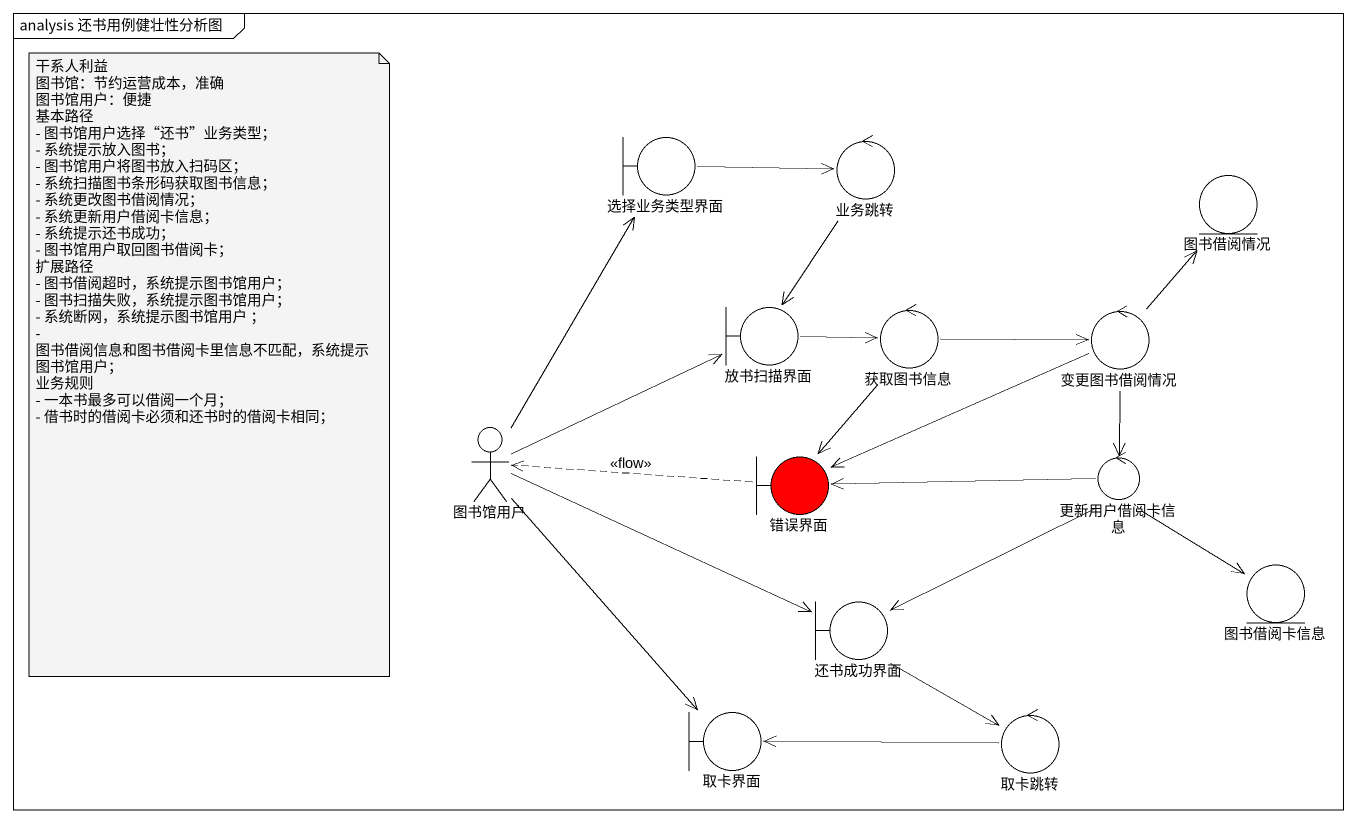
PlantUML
@startuml
mainframe analysis 还书用例健壮性分析图
boundary 选择业务类型界面
control 业务跳转
entity 图书借阅情况
boundary 放书扫描界面
control 获取图书信息
control 变更图书借阅情况
actor 图书馆用户
boundary 错误界面 #FF0000
control 更新用户借阅卡信息
boundary 还书成功界面
entity 图书借阅卡信息
boundary 取卡界面
control 取卡跳转
选择业务类型界面 -right-> 业务跳转
业务跳转 --> 放书扫描界面
放书扫描界面 -right-> 获取图书信息
获取图书信息 -right-> 变更图书借阅情况
获取图书信息 --> 错误界面
变更图书借阅情况 -up-> 图书借阅情况
变更图书借阅情况 -left-> 错误界面
变更图书借阅情况 --> 更新用户借阅卡信息
图书馆用户 -up-> 选择业务类型界面
图书馆用户 -right-> 放书扫描界面
图书馆用户 -right-> 还书成功界面
图书馆用户 --> 取卡界面
错误界面 .left.> 图书馆用户 : <<flow>>
更新用户借阅卡信息 -left-> 错误界面
更新用户借阅卡信息 -left-> 还书成功界面
更新用户借阅卡信息 --> 图书借阅卡信息
还书成功界面 --> 取卡跳转
取卡跳转 -left-> 取卡界面
note as N1
  干系人利益
  图书馆：节约运营成本，准确
  图书馆用户：便捷
  基本路径
  - 图书馆用户选择“还书”业务类型；
  - 系统提示放入图书；
  - 图书馆用户将图书放入扫码区；
  - 系统扫描图书条形码获取图书信息；
  - 系统更改图书借阅情况；
  - 系统更新用户借阅卡信息；
  - 系统提示还书成功；
  - 图书馆用户取回图书借阅卡；
  扩展路径
  - 图书借阅超时，系统提示图书馆用户；
  - 图书扫描失败，系统提示图书馆用户；
  - 系统断网，系统提示图书馆用户 ；
  - 图书借阅信息和图书借阅卡里信息不匹配，系统提示图书馆用户；
  业务规则
  - 一本书最多可以借阅一个月；
  - 借书时的借阅卡必须和还书时的借阅卡相同；
end note
@enduml
